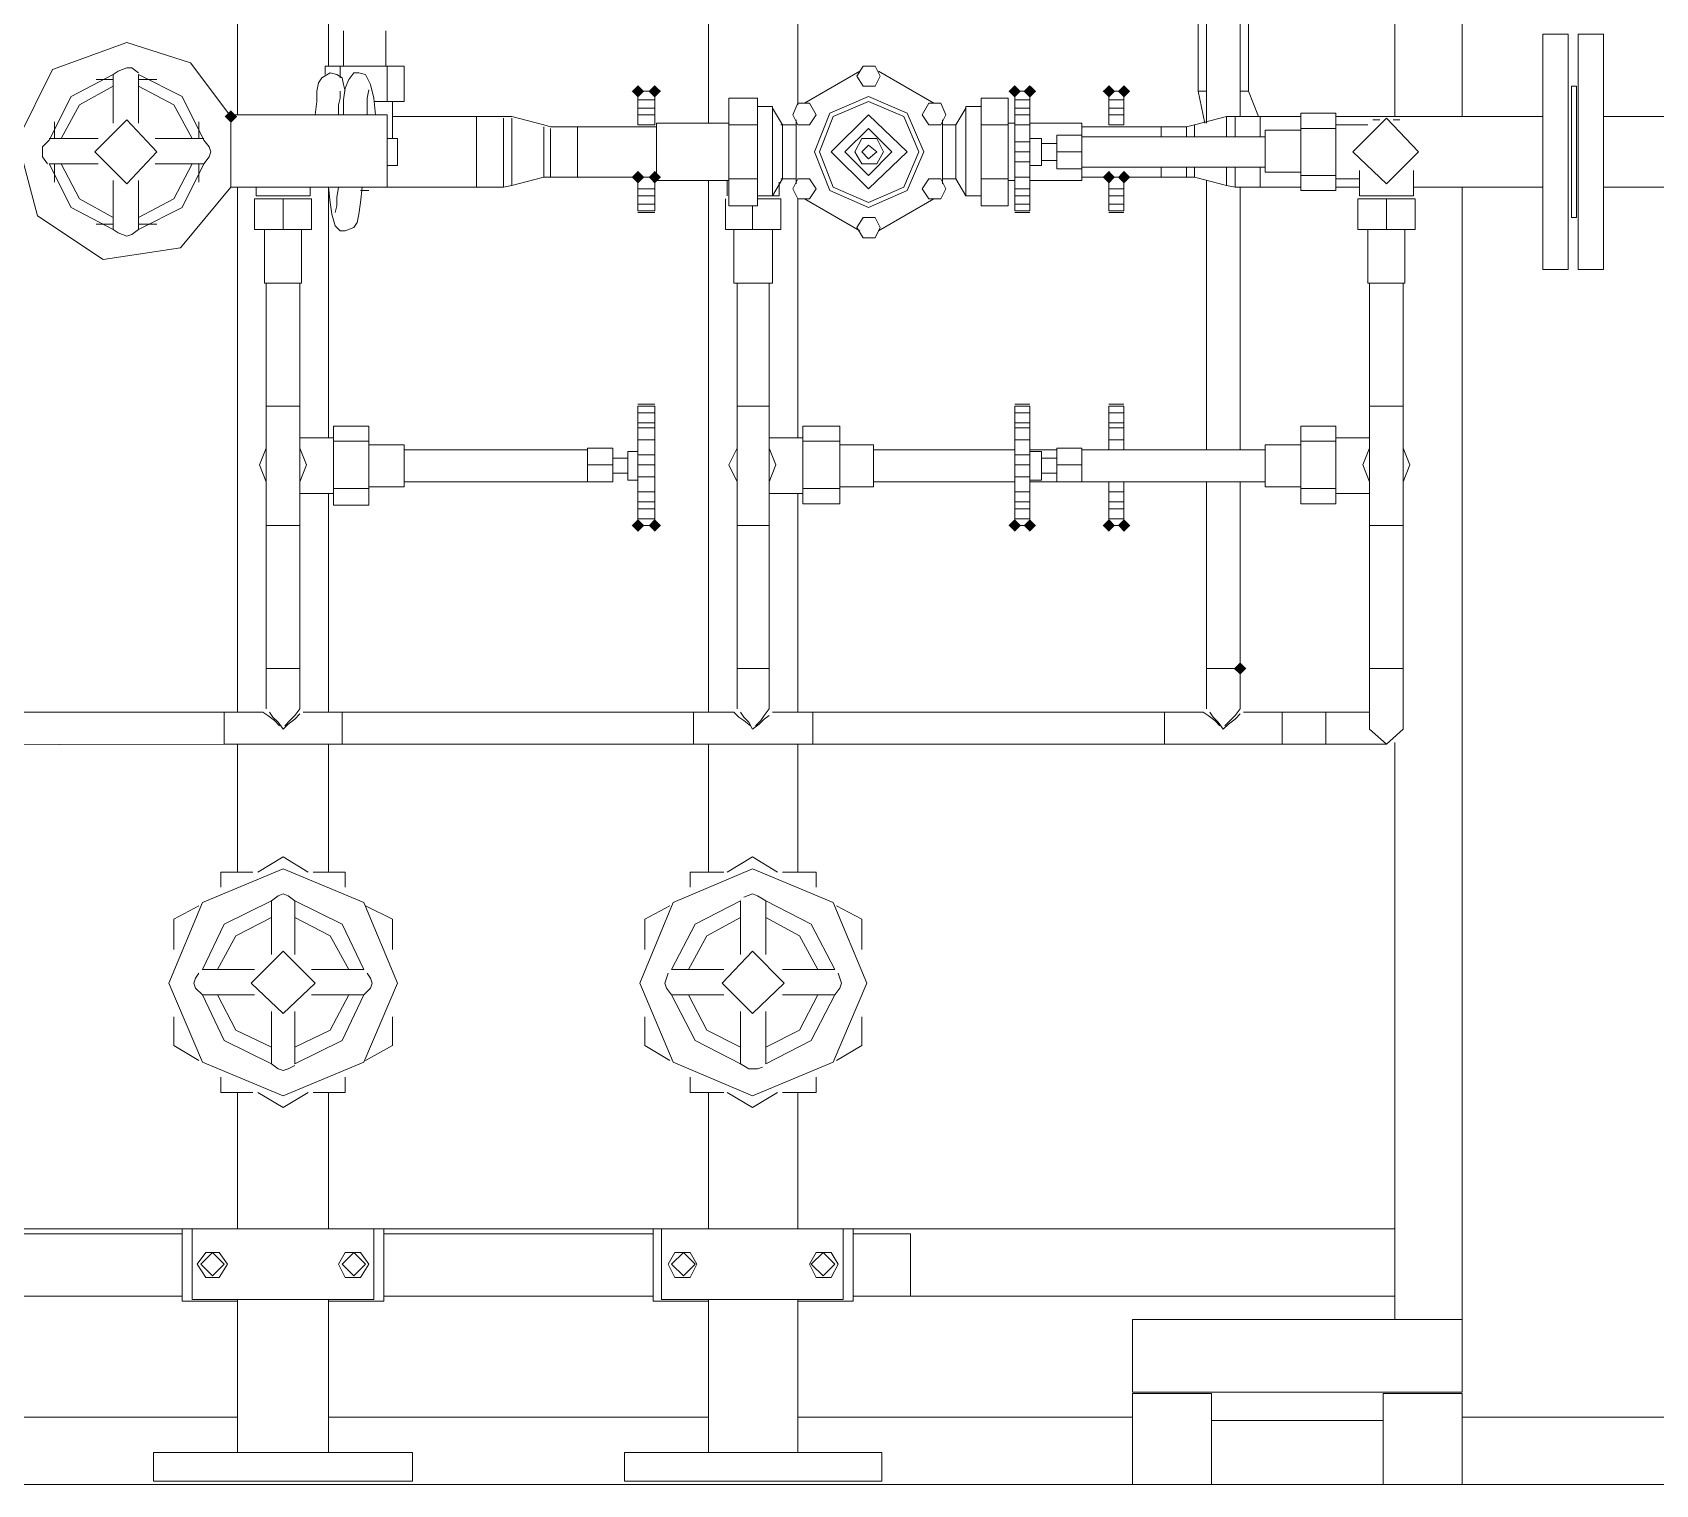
# Model space of a CAD drawing. Header units: millimetres. Extents: x -4415 to 173792, y -78716 to 47289.
# Drawn here: x 43593 to 44629, y 2313 to 3240 of the extents above; entities that cross this region are included whole.
import ezdxf

# ---------------------------------------------------------------- set-up
doc = ezdxf.new("R2010")
doc.units = ezdxf.units.MM

msp = doc.modelspace()

# ---------------------------------------------------------------- hatches: boundary and pattern name
h = msp.add_hatch(color=0)
h.dxf.hatch_style = 2
h.paths.add_polyline_path([(43979.1, 3198.2), (43975.1, 3202.2), (43979.1, 3206.1), (43983.1, 3202.2)])
h = msp.add_hatch(color=0)
h.dxf.hatch_style = 2
h.paths.add_polyline_path([(43989.8, 3198.2), (43985.9, 3202.2), (43989.8, 3206.1), (43993.8, 3202.2)])
h = msp.add_hatch(color=0)
h.dxf.hatch_style = 2
h.paths.add_polyline_path([(44219.6, 3198.2), (44215.6, 3202.2), (44219.6, 3206.1), (44223.5, 3202.2)])
h = msp.add_hatch(color=0)
h.dxf.hatch_style = 2
h.paths.add_polyline_path([(44229.2, 3198.2), (44225.2, 3202.2), (44229.2, 3206.1), (44233.2, 3202.2)])
h = msp.add_hatch(color=0)
h.dxf.hatch_style = 2
h.paths.add_polyline_path([(44279.7, 3198.2), (44275.7, 3202.2), (44279.7, 3206.1), (44283.6, 3202.2)])
h = msp.add_hatch(color=0)
h.dxf.hatch_style = 2
h.paths.add_polyline_path([(44289.3, 3198.2), (44285.4, 3202.2), (44289.3, 3206.1), (44293.3, 3202.2)])
h = msp.add_hatch(color=0)
h.dxf.hatch_style = 2
h.paths.add_polyline_path([(43719.3, 3182.1), (43715.3, 3186.1), (43719.3, 3190), (43723.3, 3186.1)])
h = msp.add_hatch(color=0)
h.dxf.hatch_style = 2
h.paths.add_polyline_path([(43979.1, 3143.4), (43975.1, 3147.4), (43979.1, 3151.4), (43983.1, 3147.4)])
h = msp.add_hatch(color=0)
h.dxf.hatch_style = 2
h.paths.add_polyline_path([(43989.8, 3143.4), (43985.9, 3147.4), (43989.8, 3151.4), (43993.8, 3147.4)])
h = msp.add_hatch(color=0)
h.dxf.hatch_style = 2
h.paths.add_polyline_path([(44279.7, 3143.4), (44275.7, 3147.4), (44279.7, 3151.4), (44283.6, 3147.4)])
h = msp.add_hatch(color=0)
h.dxf.hatch_style = 2
h.paths.add_polyline_path([(44289.3, 3143.4), (44285.4, 3147.4), (44289.3, 3151.4), (44293.3, 3147.4)])
h = msp.add_hatch(color=0)
h.dxf.hatch_style = 2
h.paths.add_polyline_path([(43979.1, 2921.2), (43975.1, 2925.2), (43979.1, 2929.2), (43983.1, 2925.2)])
h = msp.add_hatch(color=0)
h.dxf.hatch_style = 2
h.paths.add_polyline_path([(43989.8, 2921.2), (43985.9, 2925.2), (43989.8, 2929.2), (43993.8, 2925.2)])
h = msp.add_hatch(color=0)
h.dxf.hatch_style = 2
h.paths.add_polyline_path([(44219.6, 2921.2), (44215.6, 2925.2), (44219.6, 2929.2), (44223.5, 2925.2)])
h = msp.add_hatch(color=0)
h.dxf.hatch_style = 2
h.paths.add_polyline_path([(44229.2, 2921.2), (44225.2, 2925.2), (44229.2, 2929.2), (44233.2, 2925.2)])
h = msp.add_hatch(color=0)
h.dxf.hatch_style = 2
h.paths.add_polyline_path([(44279.7, 2921.2), (44275.7, 2925.2), (44279.7, 2929.2), (44283.6, 2925.2)])
h = msp.add_hatch(color=0)
h.dxf.hatch_style = 2
h.paths.add_polyline_path([(44289.3, 2921.2), (44285.4, 2925.2), (44289.3, 2929.2), (44293.3, 2925.2)])
h = msp.add_hatch(color=0)
h.dxf.hatch_style = 2
h.paths.add_polyline_path([(44363.4, 2830), (44359.4, 2833.9), (44363.4, 2837.9), (44367.4, 2833.9)])

# ---------------------------------------------------------------- linework, layer by layer
at = {"color": 0, "lineweight": 0}
for points in [[(43723.6, 3187.1), (43723.6, 3831.2)], [(44024.2, 3181.8), (44024.2, 3543.5)], [(44081.1, 3543.5), (44081.1, 3193.6)], [(44462.2, 3186.1), (44462.2, 3541.4)], [(44505.1, 3186.1), (44505.1, 3541.4)], [(44341.9, 3181.8), (44341.9, 3513.5)], [(44363.4, 3513.5), (44363.4, 3186.1)], [(43781.6, 3391.1), (43781.6, 3218.3)], [(44336.6, 3202.2), (44336.6, 3293.4)], [(44368.8, 3292.3), (44368.8, 3202.2)], [(43719.3, 3141), (43687.1, 3102.3), (43637.7, 3094.8), (43595.9, 3122.7), (43583, 3171), (43605.5, 3216.1), (43652.8, 3233.3)], [(43652.8, 3233.3), (43693.5, 3220.4), (43719.3, 3186.1)], [(43791.2, 3218.3), (43791.2, 3240.8)], [(43818.1, 3240.8), (43818.1, 3218.3)], [(44556.6, 3238.7), (44572.7, 3238.7)], [(44556.6, 3163.5), (44556.6, 3238.7)], [(44572.7, 3163.5), (44572.7, 3238.7)], [(44579.2, 3238.7), (44595.3, 3238.7)], [(44579.2, 3238.7), (44579.2, 3088.4)], [(44595.3, 3238.7), (44595.3, 3088.4)], [(43603.4, 3171), (43617.3, 3198.9), (43644.2, 3212.9)], [(43644.2, 3212.9), (43647.4, 3215), (43652.8, 3217.2), (43656, 3217.2), (43660.3, 3214)], [(43644.2, 3181.8), (43644.2, 3212.9)], [(43660.3, 3212.9), (43688.2, 3198.9), (43702.1, 3171)], [(43660.3, 3212.9), (43660.3, 3181.8)], [(43773, 3187.1), (43774.1, 3195.7), (43774.1, 3202.2), (43775.1, 3207.5), (43777.3, 3210.7), (43782.6, 3214), (43786.9, 3212.9), (43790.2, 3210.7), (43791.2, 3206.5), (43792.3, 3202.2)], [(43779.4, 3212.9), (43779.4, 3218.3)], [(43779.4, 3218.3), (43789.1, 3218.3)], [(43789.1, 3218.3), (43819.1, 3218.3)], [(43789.1, 3210.7), (43789.1, 3218.3)], [(43791.2, 3187.1), (43791.2, 3196.8), (43792.3, 3204.3), (43794.5, 3209.7), (43797.7, 3214), (43800.9, 3214), (43805.2, 3212.9), (43808.4, 3206.5), (43810.6, 3197.9), (43811.6, 3187.1)], [(43819.1, 3195.7), (43819.1, 3218.3)], [(43819.1, 3218.3), (43829.9, 3218.3)], [(43829.9, 3195.7), (43829.9, 3218.3)], [(44085.4, 3194.6), (44120.8, 3215)], [(44118.7, 3211.8), (44122.9, 3218.3)], [(44122.9, 3205.4), (44118.7, 3211.8)], [(44122.9, 3218.3), (44130.5, 3218.3)], [(44130.5, 3218.3), (44133.7, 3211.8)], [(44133.7, 3211.8), (44130.5, 3205.4)], [(44132.6, 3215), (44168, 3194.6)], [(44572.7, 3205.4), (44572.7, 3221.5)], [(43610.9, 3172.1), (43622.7, 3193.6), (43644.2, 3205.4)], [(43633.4, 3209.7), (43644.2, 3209.7)], [(43660.3, 3209.7), (43672.1, 3209.7)], [(43660.3, 3205.4), (43682.8, 3193.6), (43694.6, 3172.1)], [(43789.1, 3202.2), (43789.1, 3197.9), (43788, 3193.6), (43788, 3187.1)], [(43807.3, 3203.2), (43806.3, 3197.9), (43806.3, 3193.6), (43806.3, 3187.1)], [(43979.1, 3202.2), (43989.8, 3202.2)], [(43989.8, 3202.2), (43979.1, 3202.2)], [(43979.1, 3196.8), (43979.1, 3202.2)], [(43989.8, 3196.8), (43989.8, 3202.2)], [(44130.5, 3205.4), (44122.9, 3205.4)], [(44219.6, 3202.2), (44229.2, 3202.2)], [(44219.6, 3202.2), (44229.2, 3202.2)], [(44219.6, 3196.8), (44219.6, 3202.2)], [(44229.2, 3196.8), (44229.2, 3202.2)], [(44279.7, 3202.2), (44289.3, 3202.2)], [(44289.3, 3202.2), (44279.7, 3202.2)], [(44279.7, 3196.8), (44279.7, 3202.2)], [(44289.3, 3196.8), (44289.3, 3202.2)], [(44340.9, 3181.8), (44336.6, 3202.2)], [(44336.6, 3202.2), (44341.9, 3202.2)], [(44363.4, 3202.2), (44368.8, 3202.2)], [(44375.2, 3186.1), (44368.8, 3202.2)], [(44574.9, 3205.4), (44578.1, 3205.4)], [(44574.9, 3205.4), (44574.9, 3121.6)], [(44574.9, 3163.5), (44574.9, 3205.4)], [(44578.1, 3205.4), (44578.1, 3121.6)], [(43810.6, 3195.7), (43819.1, 3195.7)], [(43819.1, 3195.7), (43829.9, 3195.7)], [(43822.4, 3195.7), (43822.4, 3172.1)], [(43989.8, 3196.8), (43979.1, 3196.8)], [(43979.1, 3196.8), (43979.1, 3191.4)], [(43989.8, 3191.4), (43979.1, 3191.4)], [(43979.1, 3191.4), (43979.1, 3187.1)], [(43989.8, 3196.8), (43989.8, 3191.4)], [(43989.8, 3191.4), (43989.8, 3187.1)], [(44037.1, 3197.9), (44055.3, 3197.9)], [(44037.1, 3180.7), (44037.1, 3197.9)], [(44055.3, 3180.7), (44055.3, 3197.9)], [(44055.3, 3192.5), (44065, 3192.5)], [(44065, 3163.5), (44065, 3192.5)], [(44065, 3191.4), (44071.4, 3180.7)], [(44077.9, 3187.1), (44081.1, 3194.6)], [(44081.1, 3194.6), (44088.6, 3194.6)], [(44088.6, 3194.6), (44092.9, 3187.1)], [(44160.5, 3187.1), (44164.8, 3194.6)], [(44164.8, 3194.6), (44172.3, 3194.6)], [(44172.3, 3194.6), (44175.5, 3187.1)], [(44182, 3180.7), (44188.4, 3191.4)], [(44188.4, 3192.5), (44198.1, 3192.5)], [(44188.4, 3163.5), (44188.4, 3192.5)], [(44215.3, 3197.9), (44198.1, 3197.9)], [(44198.1, 3180.7), (44198.1, 3197.9)], [(44215.3, 3180.7), (44215.3, 3197.9)], [(44219.6, 3196.8), (44229.2, 3196.8)], [(44219.6, 3191.4), (44219.6, 3196.8)], [(44219.6, 3191.4), (44229.2, 3191.4)], [(44219.6, 3191.4), (44219.6, 3187.1)], [(44229.2, 3191.4), (44229.2, 3196.8)], [(44229.2, 3191.4), (44229.2, 3187.1)], [(44289.3, 3196.8), (44279.7, 3196.8)], [(44279.7, 3196.8), (44279.7, 3191.4)], [(44289.3, 3191.4), (44279.7, 3191.4)], [(44279.7, 3191.4), (44279.7, 3187.1)], [(44289.3, 3196.8), (44289.3, 3191.4)], [(44289.3, 3191.4), (44289.3, 3187.1)], [(43606.6, 3172.1), (43606.6, 3182.8)], [(43698.9, 3182.8), (43698.9, 3172.1)], [(43719.3, 3141), (43719.3, 3187.1)], [(43819.1, 3187.1), (43719.3, 3187.1)], [(43819.1, 3187.1), (43819.1, 3141)], [(43822.4, 3186.1), (43876, 3186.1)], [(43876, 3186.1), (43893.2, 3186.1)], [(43876, 3186.1), (43876, 3141)], [(43876, 3185), (43876, 3141)], [(43893.2, 3186.1), (43898.6, 3186.1)], [(43893.2, 3185), (43893.2, 3141)], [(43898.6, 3186.1), (43919, 3180.7)], [(43898.6, 3185), (43898.6, 3142)], [(43923.3, 3179.6), (43919, 3180.7)], [(43989.8, 3187.1), (43979.1, 3187.1)], [(43979.1, 3180.7), (43979.1, 3187.1)], [(43989.8, 3180.7), (43979.1, 3180.7)], [(43989.8, 3180.7), (43989.8, 3187.1)], [(43990.9, 3181.8), (44037.1, 3181.8)], [(43990.9, 3163.5), (43990.9, 3181.8)], [(44037.1, 3180.7), (44055.3, 3180.7)], [(44037.1, 3146.3), (44037.1, 3180.7)], [(44055.3, 3146.3), (44055.3, 3180.7)], [(44070.3, 3180.7), (44080, 3180.7)], [(44071.4, 3180.7), (44080, 3180.7)], [(44071.4, 3146.3), (44071.4, 3180.7)], [(44081.1, 3180.7), (44077.9, 3187.1)], [(44080, 3143.1), (44080, 3183.9)], [(44088.6, 3180.7), (44081.1, 3180.7)], [(44092.9, 3187.1), (44088.6, 3180.7)], [(44164.8, 3180.7), (44160.5, 3187.1)], [(44172.3, 3180.7), (44164.8, 3180.7)], [(44175.5, 3187.1), (44172.3, 3180.7)], [(44173.4, 3183.9), (44173.4, 3143.1)], [(44173.4, 3180.7), (44182, 3180.7)], [(44182, 3180.7), (44182, 3163.5)], [(44215.3, 3180.7), (44198.1, 3180.7)], [(44198.1, 3146.3), (44198.1, 3180.7)], [(44215.3, 3181.8), (44219.6, 3181.8)], [(44215.3, 3146.3), (44215.3, 3180.7)], [(44219.6, 3187.1), (44229.2, 3187.1)], [(44219.6, 3180.7), (44219.6, 3187.1)], [(44219.6, 3180.7), (44229.2, 3180.7)], [(44219.6, 3170), (44219.6, 3180.7)], [(44229.2, 3180.7), (44229.2, 3187.1)], [(44229.2, 3181.8), (44262.5, 3181.8)], [(44229.2, 3170), (44229.2, 3180.7)], [(44262.5, 3174.2), (44262.5, 3181.8)], [(44289.3, 3187.1), (44279.7, 3187.1)], [(44279.7, 3180.7), (44279.7, 3187.1)], [(44289.3, 3180.7), (44279.7, 3180.7)], [(44289.3, 3180.7), (44289.3, 3187.1)], [(44334.4, 3180.7), (44329.1, 3179.6)], [(44334.4, 3180.7), (44354.8, 3186.1)], [(44334.4, 3173.2), (44334.4, 3180.7)], [(44354.8, 3186.1), (44360.2, 3186.1)], [(44354.8, 3173.2), (44354.8, 3186.1)], [(44360.2, 3186.1), (44376.3, 3186.1)], [(44360.2, 3173.2), (44360.2, 3186.1)], [(44376.3, 3186.1), (44402.1, 3186.1)], [(44376.3, 3173.2), (44376.3, 3186.1)], [(44424.6, 3188.2), (44402.1, 3188.2)], [(44402.1, 3178.5), (44402.1, 3188.2)], [(44424.6, 3178.5), (44424.6, 3188.2)], [(44424.6, 3186.1), (44556.6, 3186.1)], [(44424.6, 3180.7), (44445, 3180.7)], [(44452.5, 3183.9), (44448.2, 3183.9)], [(44465.4, 3183.9), (44461.1, 3183.9)], [(44595.3, 3186.1), (44670.4, 3186.1)], [(43603.4, 3171), (43599.1, 3166.7), (43599.1, 3163.5), (43599.1, 3160.3), (43602.3, 3156)], [(43603.4, 3172.1), (43634.5, 3172.1)], [(43671, 3172.1), (43702.1, 3172.1)], [(43702.1, 3156), (43705.4, 3160.3), (43706.4, 3163.5), (43705.4, 3166.7), (43702.1, 3171)], [(43825.6, 3172.1), (43819.1, 3172.1)], [(43825.6, 3172.1), (43825.6, 3154.9)], [(43919, 3179.6), (43919, 3147.4)], [(43923.3, 3179.6), (43940.5, 3179.6)], [(43923.3, 3178.5), (43923.3, 3147.4)], [(43940.5, 3179.6), (43990.9, 3179.6)], [(43940.5, 3179.6), (43940.5, 3147.4)], [(43940.5, 3178.5), (43940.5, 3147.4)], [(44117.6, 3163.5), (44121.9, 3172.1)], [(44121.9, 3172.1), (44131.5, 3172.1)], [(44131.5, 3172.1), (44135.8, 3163.5)], [(44219.6, 3170), (44229.2, 3170)], [(44219.6, 3170), (44219.6, 3163.5)], [(44229.2, 3172.1), (44236.7, 3172.1)], [(44229.2, 3170), (44229.2, 3163.5)], [(44236.7, 3172.1), (44236.7, 3154.9)], [(44262.5, 3174.2), (44246.4, 3174.2)], [(44246.4, 3174.2), (44246.4, 3163.5)], [(44262.5, 3179.6), (44313, 3179.6)], [(44262.5, 3174.2), (44262.5, 3163.5)], [(44262.5, 3173.2), (44379.5, 3173.2)], [(44313, 3179.6), (44329.1, 3179.6)], [(44313, 3179.6), (44313, 3173.2)], [(44329.1, 3173.2), (44329.1, 3179.6)], [(44379.5, 3177.5), (44402.1, 3177.5)], [(44379.5, 3163.5), (44379.5, 3177.5)], [(44424.6, 3178.5), (44402.1, 3178.5)], [(44402.1, 3148.5), (44402.1, 3178.5)], [(44424.6, 3148.5), (44424.6, 3178.5)], [(43819.1, 3167.8), (43819.1, 3159.2)], [(43990.9, 3145.3), (43990.9, 3163.5)], [(44065, 3135.6), (44065, 3163.5)], [(44121.9, 3156), (44117.6, 3163.5)], [(44135.8, 3163.5), (44131.5, 3156)], [(44182, 3163.5), (44182, 3146.3)], [(44188.4, 3135.6), (44188.4, 3163.5)], [(44219.6, 3157.1), (44219.6, 3163.5)], [(44219.6, 3163.5), (44229.2, 3163.5)], [(44229.2, 3157.1), (44229.2, 3163.5)], [(44236.7, 3168.9), (44246.4, 3168.9)], [(44262.5, 3163.5), (44246.4, 3163.5)], [(44246.4, 3163.5), (44246.4, 3152.8)], [(44262.5, 3163.5), (44262.5, 3152.8)], [(44379.5, 3150.6), (44379.5, 3163.5)], [(44556.6, 3088.4), (44556.6, 3163.5)], [(44572.7, 3088.4), (44572.7, 3163.5)], [(44574.9, 3121.6), (44574.9, 3163.5)], [(43644.2, 3114.1), (43617.3, 3128.1), (43603.4, 3156)], [(43634.5, 3156), (43603.4, 3156)], [(43606.6, 3144.2), (43606.6, 3156)], [(43644.2, 3121.6), (43622.7, 3133.5), (43610.9, 3156)], [(43702.1, 3156), (43688.2, 3128.1), (43660.3, 3114.1)], [(43694.6, 3156), (43682.8, 3133.5), (43660.3, 3121.6)], [(43702.1, 3156), (43671, 3156)], [(43698.9, 3156), (43698.9, 3144.2)], [(43825.6, 3154.9), (43819.1, 3154.9)], [(44131.5, 3156), (44121.9, 3156)], [(44219.6, 3157.1), (44229.2, 3157.1)], [(44219.6, 3147.4), (44219.6, 3157.1)], [(44229.2, 3147.4), (44229.2, 3157.1)], [(44236.7, 3154.9), (44229.2, 3154.9)], [(44246.4, 3158.1), (44236.7, 3158.1)], [(44262.5, 3152.8), (44246.4, 3152.8)], [(44379.5, 3153.8), (44262.5, 3153.8)], [(44262.5, 3145.3), (44262.5, 3152.8)], [(44313, 3153.8), (44313, 3147.4)], [(44329.1, 3147.4), (44329.1, 3153.8)], [(44334.4, 3147.4), (44334.4, 3153.8)], [(44354.8, 3142), (44354.8, 3153.8)], [(44360.2, 3141), (44360.2, 3153.8)], [(44376.3, 3141), (44376.3, 3153.8)], [(44402.1, 3150.6), (44379.5, 3150.6)], [(44439.6, 3135.6), (44439.6, 3151.7)], [(44474, 3151.7), (44474, 3135.6)], [(43644.2, 3114.1), (43644.2, 3145.3)], [(43660.3, 3145.3), (43660.3, 3114.1)], [(43781.6, 3141), (43719.3, 3141)], [(43819.1, 3141), (43719.3, 3141)], [(43723.6, 2806), (43723.6, 3141)], [(43735.4, 3135.6), (43735.4, 3141)], [(43769.8, 3141), (43769.8, 3135.6)], [(43803, 3141), (43802, 3131.3), (43800.9, 3123.8), (43799.8, 3118.4), (43797.7, 3115.2), (43792.3, 3113.1), (43789.1, 3113.1), (43785.9, 3116.3), (43783.7, 3123.8), (43782.6, 3131.3), (43781.6, 3141)], [(43781.6, 3141), (43781.6, 2981)], [(43785.9, 3124.9), (43786.9, 3129.2), (43786.9, 3134.5), (43788, 3141)], [(43876, 3141), (43803, 3141)], [(43893.2, 3141), (43876, 3141)], [(43898.6, 3142), (43893.2, 3141)], [(43919, 3147.4), (43898.6, 3142)], [(43919, 3147.4), (43923.3, 3147.4)], [(43940.5, 3147.4), (43923.3, 3147.4)], [(43990.9, 3147.4), (43940.5, 3147.4)], [(43989.8, 3147.4), (43979.1, 3147.4)], [(43979.1, 3147.4), (43979.1, 3139.9)], [(43989.8, 3139.9), (43979.1, 3139.9)], [(43979.1, 3135.6), (43979.1, 3139.9)], [(43989.8, 3147.4), (43989.8, 3139.9)], [(43989.8, 3135.6), (43989.8, 3139.9)], [(44037.1, 3145.3), (43990.9, 3145.3)], [(44024.2, 2806), (44024.2, 3145.3)], [(44036, 3135.6), (44036, 3145.3)], [(44037.1, 3146.3), (44055.3, 3146.3)], [(44037.1, 3129.2), (44037.1, 3146.3)], [(44055.3, 3129.2), (44055.3, 3146.3)], [(44071.4, 3146.3), (44065, 3135.6)], [(44069.3, 3144.2), (44069.3, 3135.6)], [(44080, 3146.3), (44070.3, 3146.3)], [(44080, 3146.3), (44071.4, 3146.3)], [(44077.9, 3139.9), (44081.1, 3146.3)], [(44081.1, 3133.5), (44077.9, 3139.9)], [(44081.1, 3146.3), (44088.6, 3146.3)], [(44088.6, 3146.3), (44092.9, 3139.9)], [(44092.9, 3139.9), (44088.6, 3133.5)], [(44160.5, 3139.9), (44164.8, 3146.3)], [(44164.8, 3133.5), (44160.5, 3139.9)], [(44164.8, 3146.3), (44172.3, 3146.3)], [(44172.3, 3146.3), (44175.5, 3139.9)], [(44175.5, 3139.9), (44172.3, 3133.5)], [(44182, 3146.3), (44173.4, 3146.3)], [(44188.4, 3135.6), (44182, 3146.3)], [(44215.3, 3146.3), (44198.1, 3146.3)], [(44198.1, 3129.2), (44198.1, 3146.3)], [(44215.3, 3129.2), (44215.3, 3146.3)], [(44219.6, 3145.3), (44215.3, 3145.3)], [(44219.6, 3147.4), (44229.2, 3147.4)], [(44219.6, 3147.4), (44219.6, 3139.9)], [(44219.6, 3139.9), (44229.2, 3139.9)], [(44219.6, 3135.6), (44219.6, 3139.9)], [(44229.2, 3147.4), (44229.2, 3139.9)], [(44262.5, 3145.3), (44229.2, 3145.3)], [(44229.2, 3135.6), (44229.2, 3139.9)], [(44313, 3147.4), (44262.5, 3147.4)], [(44289.3, 3147.4), (44279.7, 3147.4)], [(44279.7, 3147.4), (44279.7, 3139.9)], [(44289.3, 3139.9), (44279.7, 3139.9)], [(44279.7, 3135.6), (44279.7, 3139.9)], [(44289.3, 3147.4), (44289.3, 3139.9)], [(44289.3, 3135.6), (44289.3, 3139.9)], [(44329.1, 3147.4), (44313, 3147.4)], [(44329.1, 3147.4), (44334.4, 3147.4)], [(44354.8, 3142), (44334.4, 3147.4)], [(44341.9, 2973.5), (44341.9, 3145.3)], [(44360.2, 3141), (44354.8, 3142)], [(44376.3, 3141), (44360.2, 3141)], [(44363.4, 3141), (44363.4, 2973.5)], [(44402.1, 3141), (44376.3, 3141)], [(44424.6, 3148.5), (44402.1, 3148.5)], [(44402.1, 3138.8), (44402.1, 3148.5)], [(44424.6, 3138.8), (44424.6, 3148.5)], [(44439.6, 3146.3), (44424.6, 3146.3)], [(44439.6, 3141), (44424.6, 3141)], [(44556.6, 3141), (44474, 3141)], [(44505.1, 2418.5), (44505.1, 3141)], [(44670.4, 3141), (44595.3, 3141)], [(43734.3, 3133.5), (43752.6, 3133.5)], [(43734.3, 3133.5), (43734.3, 3114.1)], [(43735.4, 3135.6), (43769.8, 3135.6)], [(43752.6, 3133.5), (43770.8, 3133.5)], [(43752.6, 3133.5), (43752.6, 3114.1)], [(43770.8, 3133.5), (43770.8, 3114.1)], [(43802, 3138.8), (43807.3, 3138.8)], [(43989.8, 3135.6), (43979.1, 3135.6)], [(43979.1, 3135.6), (43979.1, 3130.2)], [(43989.8, 3130.2), (43979.1, 3130.2)], [(43979.1, 3130.2), (43979.1, 3125.9)], [(43989.8, 3135.6), (43989.8, 3130.2)], [(43989.8, 3130.2), (43989.8, 3125.9)], [(44034.9, 3133.5), (44034.9, 3114.1)], [(44037.1, 3129.2), (44055.3, 3129.2)], [(44052.1, 3129.2), (44052.1, 3114.1)], [(44065, 3135.6), (44055.3, 3135.6)], [(44055.3, 3133.5), (44070.3, 3133.5)], [(44065, 3135.6), (44069.3, 3135.6)], [(44070.3, 3133.5), (44070.3, 3114.1)], [(44081.1, 3133.5), (44081.1, 2981)], [(44088.6, 3133.5), (44081.1, 3133.5)], [(44120.8, 3113.1), (44085.4, 3133.5)], [(44168, 3133.5), (44132.6, 3113.1)], [(44172.3, 3133.5), (44164.8, 3133.5)], [(44198.1, 3135.6), (44188.4, 3135.6)], [(44215.3, 3129.2), (44198.1, 3129.2)], [(44219.6, 3135.6), (44229.2, 3135.6)], [(44219.6, 3130.2), (44219.6, 3135.6)], [(44219.6, 3130.2), (44229.2, 3130.2)], [(44219.6, 3130.2), (44219.6, 3125.9)], [(44229.2, 3130.2), (44229.2, 3135.6)], [(44229.2, 3130.2), (44229.2, 3125.9)], [(44289.3, 3135.6), (44279.7, 3135.6)], [(44279.7, 3135.6), (44279.7, 3130.2)], [(44289.3, 3130.2), (44279.7, 3130.2)], [(44279.7, 3130.2), (44279.7, 3125.9)], [(44289.3, 3135.6), (44289.3, 3130.2)], [(44289.3, 3130.2), (44289.3, 3125.9)], [(44424.6, 3138.8), (44402.1, 3138.8)], [(44438.6, 3133.5), (44438.6, 3114.1)], [(44438.6, 3133.5), (44456.8, 3133.5)], [(44439.6, 3135.6), (44474, 3135.6)], [(44456.8, 3133.5), (44456.8, 3114.1)], [(44456.8, 3133.5), (44475.1, 3133.5)], [(44475.1, 3133.5), (44475.1, 3114.1)], [(43989.8, 3125.9), (43979.1, 3125.9)], [(43989.8, 3124.9), (43979.1, 3124.9)], [(44118.7, 3115.2), (44122.9, 3121.6)], [(44122.9, 3121.6), (44130.5, 3121.6)], [(44130.5, 3121.6), (44133.7, 3115.2)], [(44219.6, 3125.9), (44229.2, 3125.9)], [(44229.2, 3124.9), (44219.6, 3124.9)], [(44289.3, 3125.9), (44279.7, 3125.9)], [(44289.3, 3124.9), (44279.7, 3124.9)], [(44578.1, 3121.6), (44574.9, 3121.6)], [(43644.2, 3117.4), (43633.4, 3117.4)], [(43644.2, 3114.1), (43647.4, 3112), (43652.8, 3109.8), (43656, 3110.9), (43660.3, 3114.1)], [(43672.1, 3117.4), (43660.3, 3117.4)], [(43734.3, 3114.1), (43752.6, 3114.1)], [(43740.8, 3079.8), (43740.8, 3114.1)], [(43752.6, 3114.1), (43770.8, 3114.1)], [(43764.4, 3114.1), (43764.4, 3079.8)], [(44034.9, 3114.1), (44052.1, 3114.1)], [(44040.3, 3079.8), (44040.3, 3114.1)], [(44052.1, 3114.1), (44070.3, 3114.1)], [(44065, 3114.1), (44065, 3079.8)], [(44122.9, 3108.8), (44118.7, 3115.2)], [(44130.5, 3108.8), (44122.9, 3108.8)], [(44133.7, 3115.2), (44130.5, 3108.8)], [(44438.6, 3114.1), (44456.8, 3114.1)], [(44445, 3079.8), (44445, 3114.1)], [(44456.8, 3114.1), (44475.1, 3114.1)], [(44468.6, 3114.1), (44468.6, 3079.8)], [(44572.7, 3088.4), (44556.6, 3088.4)], [(44595.3, 3088.4), (44579.2, 3088.4)], [(43740.8, 3079.8), (43764.4, 3079.8)], [(43741.9, 3001.4), (43741.9, 3079.8)], [(43763.3, 3079.8), (43763.3, 3001.4)], [(44040.3, 3079.8), (44065, 3079.8)], [(44042.4, 3001.4), (44042.4, 3079.8)], [(44062.8, 3079.8), (44062.8, 3001.4)], [(44445, 3079.8), (44468.6, 3079.8)], [(44446.1, 3001.4), (44446.1, 3079.8)], [(44467.5, 3079.8), (44467.5, 3001.4)], [(43741.9, 2963.8), (43741.9, 3001.4)], [(43741.9, 3001.4), (43763.3, 3001.4)], [(43763.3, 3001.4), (43763.3, 2963.8)], [(43979.1, 3002.5), (43989.8, 3002.5)], [(43989.8, 3001.4), (43979.1, 3001.4)], [(43979.1, 2997.1), (43979.1, 3001.4)], [(43989.8, 2997.1), (43979.1, 2997.1)], [(43979.1, 2997.1), (43979.1, 2990.7)], [(43989.8, 2997.1), (43989.8, 3001.4)], [(43989.8, 2997.1), (43989.8, 2990.7)], [(44042.4, 2963.8), (44042.4, 3001.4)], [(44042.4, 3001.4), (44062.8, 3001.4)], [(44062.8, 3001.4), (44062.8, 2963.8)], [(44219.6, 3002.5), (44229.2, 3002.5)], [(44219.6, 3001.4), (44229.2, 3001.4)], [(44219.6, 2997.1), (44219.6, 3001.4)], [(44219.6, 2997.1), (44229.2, 2997.1)], [(44219.6, 2990.7), (44219.6, 2997.1)], [(44229.2, 2997.1), (44229.2, 3001.4)], [(44229.2, 2990.7), (44229.2, 2997.1)], [(44279.7, 3002.5), (44289.3, 3002.5)], [(44289.3, 3001.4), (44279.7, 3001.4)], [(44279.7, 2997.1), (44279.7, 3001.4)], [(44289.3, 2997.1), (44279.7, 2997.1)], [(44279.7, 2997.1), (44279.7, 2990.7)], [(44289.3, 2997.1), (44289.3, 3001.4)], [(44289.3, 2997.1), (44289.3, 2990.7)], [(44446.1, 2963.8), (44446.1, 3001.4)], [(44446.1, 3001.4), (44467.5, 3001.4)], [(44467.5, 3001.4), (44467.5, 2963.8)], [(43784.8, 2988.5), (43807.3, 2988.5)], [(43784.8, 2988.5), (43784.8, 2978.9)], [(43807.3, 2988.5), (43807.3, 2978.9)], [(43989.8, 2990.7), (43979.1, 2990.7)], [(43979.1, 2990.7), (43979.1, 2987.5)], [(43989.8, 2987.5), (43979.1, 2987.5)], [(43979.1, 2979.9), (43979.1, 2987.5)], [(43989.8, 2990.7), (43989.8, 2987.5)], [(43989.8, 2979.9), (43989.8, 2987.5)], [(44084.3, 2988.5), (44107.9, 2988.5)], [(44084.3, 2988.5), (44084.3, 2978.9)], [(44107.9, 2988.5), (44107.9, 2978.9)], [(44219.6, 2990.7), (44229.2, 2990.7)], [(44219.6, 2990.7), (44219.6, 2987.5)], [(44219.6, 2987.5), (44229.2, 2987.5)], [(44219.6, 2979.9), (44219.6, 2987.5)], [(44229.2, 2990.7), (44229.2, 2987.5)], [(44229.2, 2979.9), (44229.2, 2987.5)], [(44289.3, 2990.7), (44279.7, 2990.7)], [(44279.7, 2990.7), (44279.7, 2987.5)], [(44289.3, 2987.5), (44279.7, 2987.5)], [(44279.7, 2979.9), (44279.7, 2987.5)], [(44289.3, 2990.7), (44289.3, 2987.5)], [(44289.3, 2979.9), (44289.3, 2987.5)], [(44424.6, 2988.5), (44402.1, 2988.5)], [(44402.1, 2978.9), (44402.1, 2988.5)], [(44424.6, 2978.9), (44424.6, 2988.5)], [(43741.9, 2953.1), (43737.6, 2963.8), (43741.9, 2974.6)], [(43763.3, 2981), (43784.8, 2981)], [(43763.3, 2974.6), (43767.6, 2963.8), (43763.3, 2953.1)], [(43784.8, 2978.9), (43807.3, 2978.9)], [(43784.8, 2978.9), (43784.8, 2948.8)], [(43807.3, 2978.9), (43807.3, 2948.8)], [(43807.3, 2976.7), (43829.9, 2976.7)], [(43829.9, 2976.7), (43829.9, 2963.8)], [(43829.9, 2973.5), (43946.9, 2973.5)], [(43946.9, 2974.6), (43963, 2974.6)], [(43946.9, 2963.8), (43946.9, 2974.6)], [(43963, 2963.8), (43963, 2974.6)], [(43989.8, 2979.9), (43979.1, 2979.9)], [(43979.1, 2979.9), (43979.1, 2970.3)], [(43989.8, 2979.9), (43989.8, 2970.3)], [(44042.4, 2953.1), (44037.1, 2963.8), (44042.4, 2974.6)], [(44062.8, 2981), (44084.3, 2981)], [(44062.8, 2974.6), (44067.1, 2963.8), (44062.8, 2953.1)], [(44084.3, 2978.9), (44107.9, 2978.9)], [(44084.3, 2978.9), (44084.3, 2948.8)], [(44107.9, 2978.9), (44107.9, 2948.8)], [(44107.9, 2976.7), (44129.4, 2976.7)], [(44129.4, 2976.7), (44129.4, 2963.8)], [(44129.4, 2973.5), (44219.6, 2973.5)], [(44219.6, 2979.9), (44229.2, 2979.9)], [(44219.6, 2970.3), (44219.6, 2979.9)], [(44229.2, 2970.3), (44229.2, 2979.9)], [(44229.2, 2973.5), (44246.4, 2973.5)], [(44262.5, 2974.6), (44246.4, 2974.6)], [(44246.4, 2974.6), (44246.4, 2963.8)], [(44262.5, 2974.6), (44262.5, 2963.8)], [(44262.5, 2973.5), (44379.5, 2973.5)], [(44289.3, 2979.9), (44279.7, 2979.9)], [(44279.7, 2979.9), (44279.7, 2973.5)], [(44289.3, 2979.9), (44289.3, 2973.5)], [(44379.5, 2976.7), (44402.1, 2976.7)], [(44379.5, 2963.8), (44379.5, 2976.7)], [(44424.6, 2978.9), (44402.1, 2978.9)], [(44402.1, 2948.8), (44402.1, 2978.9)], [(44424.6, 2981), (44446.1, 2981)], [(44424.6, 2948.8), (44424.6, 2978.9)], [(44446.1, 2953.1), (44441.8, 2963.8), (44446.1, 2974.6)], [(44467.5, 2974.6), (44471.8, 2963.8), (44467.5, 2953.1)], [(43741.9, 2925.2), (43741.9, 2963.8)], [(43763.3, 2963.8), (43763.3, 2925.2)], [(43829.9, 2963.8), (43829.9, 2949.9)], [(43946.9, 2963.8), (43963, 2963.8)], [(43946.9, 2953.1), (43946.9, 2963.8)], [(43963, 2968.1), (43972.7, 2968.1)], [(43963, 2953.1), (43963, 2963.8)], [(43972.7, 2972.4), (43979.1, 2972.4)], [(43972.7, 2954.2), (43972.7, 2972.4)], [(43989.8, 2970.3), (43979.1, 2970.3)], [(43979.1, 2970.3), (43979.1, 2963.8)], [(43989.8, 2963.8), (43979.1, 2963.8)], [(43979.1, 2956.3), (43979.1, 2963.8)], [(43989.8, 2970.3), (43989.8, 2963.8)], [(43989.8, 2956.3), (43989.8, 2963.8)], [(44042.4, 2925.2), (44042.4, 2963.8)], [(44062.8, 2963.8), (44062.8, 2925.2)], [(44129.4, 2963.8), (44129.4, 2949.9)], [(44219.6, 2970.3), (44219.6, 2963.8)], [(44219.6, 2970.3), (44229.2, 2970.3)], [(44219.6, 2956.3), (44219.6, 2963.8)], [(44219.6, 2963.8), (44229.2, 2963.8)], [(44229.2, 2972.4), (44236.7, 2972.4)], [(44229.2, 2970.3), (44229.2, 2963.8)], [(44229.2, 2956.3), (44229.2, 2963.8)], [(44236.7, 2972.4), (44236.7, 2954.2)], [(44236.7, 2968.1), (44246.4, 2968.1)], [(44262.5, 2963.8), (44246.4, 2963.8)], [(44246.4, 2963.8), (44246.4, 2953.1)], [(44262.5, 2963.8), (44262.5, 2953.1)], [(44379.5, 2949.9), (44379.5, 2963.8)], [(44446.1, 2925.2), (44446.1, 2963.8)], [(44467.5, 2963.8), (44467.5, 2925.2)], [(43946.9, 2953.1), (43829.9, 2953.1)], [(43946.9, 2953.1), (43963, 2953.1)], [(43972.7, 2958.5), (43963, 2958.5)], [(43979.1, 2954.2), (43972.7, 2954.2)], [(43989.8, 2956.3), (43979.1, 2956.3)], [(43979.1, 2956.3), (43979.1, 2946.7)], [(43989.8, 2956.3), (43989.8, 2946.7)], [(44219.6, 2953.1), (44129.4, 2953.1)], [(44219.6, 2956.3), (44229.2, 2956.3)], [(44219.6, 2946.7), (44219.6, 2956.3)], [(44229.2, 2946.7), (44229.2, 2956.3)], [(44236.7, 2954.2), (44229.2, 2954.2)], [(44246.4, 2953.1), (44229.2, 2953.1)], [(44246.4, 2958.5), (44236.7, 2958.5)], [(44262.5, 2953.1), (44246.4, 2953.1)], [(44379.5, 2953.1), (44262.5, 2953.1)], [(44279.7, 2953.1), (44279.7, 2946.7)], [(44289.3, 2953.1), (44289.3, 2946.7)], [(44341.9, 2833.9), (44341.9, 2953.1)], [(44363.4, 2953.1), (44363.4, 2833.9)], [(43784.8, 2945.6), (43763.3, 2945.6)], [(43781.6, 2945.6), (43781.6, 2806)], [(43784.8, 2948.8), (43807.3, 2948.8)], [(43784.8, 2948.8), (43784.8, 2938.1)], [(43829.9, 2949.9), (43807.3, 2949.9)], [(43807.3, 2948.8), (43807.3, 2938.1)], [(43989.8, 2946.7), (43979.1, 2946.7)], [(43979.1, 2946.7), (43979.1, 2940.2)], [(43989.8, 2946.7), (43989.8, 2940.2)], [(44084.3, 2945.6), (44062.8, 2945.6)], [(44081.1, 2945.6), (44081.1, 2806)], [(44084.3, 2948.8), (44107.9, 2948.8)], [(44084.3, 2948.8), (44084.3, 2939.1)], [(44129.4, 2949.9), (44107.9, 2949.9)], [(44107.9, 2948.8), (44107.9, 2939.1)], [(44219.6, 2946.7), (44229.2, 2946.7)], [(44219.6, 2946.7), (44219.6, 2940.2)], [(44229.2, 2946.7), (44229.2, 2940.2)], [(44289.3, 2946.7), (44279.7, 2946.7)], [(44279.7, 2946.7), (44279.7, 2940.2)], [(44289.3, 2946.7), (44289.3, 2940.2)], [(44402.1, 2949.9), (44379.5, 2949.9)], [(44424.6, 2948.8), (44402.1, 2948.8)], [(44402.1, 2939.1), (44402.1, 2948.8)], [(44424.6, 2939.1), (44424.6, 2948.8)], [(44446.1, 2945.6), (44424.6, 2945.6)], [(43784.8, 2938.1), (43807.3, 2938.1)], [(43989.8, 2940.2), (43979.1, 2940.2)], [(43979.1, 2935.9), (43979.1, 2940.2)], [(43989.8, 2935.9), (43979.1, 2935.9)], [(43979.1, 2935.9), (43979.1, 2929.5)], [(43989.8, 2935.9), (43989.8, 2940.2)], [(43989.8, 2935.9), (43989.8, 2929.5)], [(44084.3, 2939.1), (44107.9, 2939.1)], [(44219.6, 2940.2), (44229.2, 2940.2)], [(44219.6, 2935.9), (44219.6, 2940.2)], [(44219.6, 2935.9), (44229.2, 2935.9)], [(44219.6, 2929.5), (44219.6, 2935.9)], [(44229.2, 2935.9), (44229.2, 2940.2)], [(44229.2, 2929.5), (44229.2, 2935.9)], [(44289.3, 2940.2), (44279.7, 2940.2)], [(44279.7, 2935.9), (44279.7, 2940.2)], [(44289.3, 2935.9), (44279.7, 2935.9)], [(44279.7, 2935.9), (44279.7, 2929.5)], [(44289.3, 2935.9), (44289.3, 2940.2)], [(44289.3, 2935.9), (44289.3, 2929.5)], [(44424.6, 2939.1), (44402.1, 2939.1)], [(43741.9, 2833.9), (43741.9, 2925.2)], [(43748.3, 2925.2), (43741.9, 2925.2)], [(43741.9, 2925.2), (43763.3, 2925.2)], [(43763.3, 2925.2), (43748.3, 2925.2)], [(43763.3, 2925.2), (43763.3, 2833.9)], [(43989.8, 2929.5), (43979.1, 2929.5)], [(43979.1, 2929.5), (43979.1, 2925.2)], [(43989.8, 2925.2), (43979.1, 2925.2)], [(43989.8, 2925.2), (43979.1, 2925.2)], [(43989.8, 2929.5), (43989.8, 2925.2)], [(44042.4, 2833.9), (44042.4, 2925.2)], [(44048.9, 2925.2), (44042.4, 2925.2)], [(44042.4, 2925.2), (44062.8, 2925.2)], [(44062.8, 2925.2), (44048.9, 2925.2)], [(44062.8, 2925.2), (44062.8, 2833.9)], [(44219.6, 2929.5), (44229.2, 2929.5)], [(44219.6, 2929.5), (44219.6, 2925.2)], [(44229.2, 2925.2), (44219.6, 2925.2)], [(44219.6, 2925.2), (44229.2, 2925.2)], [(44229.2, 2929.5), (44229.2, 2925.2)], [(44289.3, 2929.5), (44279.7, 2929.5)], [(44279.7, 2929.5), (44279.7, 2925.2)], [(44289.3, 2925.2), (44279.7, 2925.2)], [(44289.3, 2925.2), (44279.7, 2925.2)], [(44289.3, 2929.5), (44289.3, 2925.2)], [(44446.1, 2833.9), (44446.1, 2925.2)], [(44446.1, 2925.2), (44467.5, 2925.2)], [(44467.5, 2925.2), (44467.5, 2833.9)], [(43741.9, 2808.2), (43741.9, 2833.9)], [(43748.3, 2833.9), (43741.9, 2833.9)], [(43763.3, 2833.9), (43741.9, 2833.9)], [(43763.3, 2833.9), (43748.3, 2833.9)], [(43763.3, 2833.9), (43763.3, 2808.2)], [(44042.4, 2808.2), (44042.4, 2833.9)], [(44048.9, 2833.9), (44042.4, 2833.9)], [(44062.8, 2833.9), (44042.4, 2833.9)], [(44062.8, 2833.9), (44048.9, 2833.9)], [(44062.8, 2833.9), (44062.8, 2808.2)], [(44341.9, 2808.2), (44341.9, 2833.9)], [(44341.9, 2833.9), (44363.4, 2833.9)], [(44363.4, 2833.9), (44341.9, 2833.9)], [(44363.4, 2833.9), (44363.4, 2808.2)], [(44446.1, 2795.3), (44446.1, 2833.9)], [(44446.1, 2833.9), (44467.5, 2833.9)], [(44467.5, 2833.9), (44467.5, 2795.3)], [(43763.3, 2808.2), (43760.1, 2803.9), (43756.9, 2800.7), (43753.7, 2797.4)], [(44062.8, 2808.2), (44059.6, 2803.9), (44057.5, 2800.7), (44054.2, 2797.4)], [(44363.4, 2808.2), (44360.2, 2803.9), (44357, 2800.7), (44353.7, 2797.4)], [(43190.1, 2806), (43715, 2806)], [(43715, 2806), (43739.7, 2806)], [(43715, 2806), (43715, 2785.6)], [(43739.7, 2806), (43742.9, 2803.9), (43747.2, 2800.7), (43750.4, 2797.4)], [(43752.6, 2795.3), (43749.4, 2799.6), (43746.1, 2802.8), (43744, 2806)], [(43752.6, 2795.3), (43755.8, 2798.5), (43760.1, 2801.7), (43763.3, 2805)], [(43765.5, 2806), (43790.2, 2806)], [(43790.2, 2806), (44014.5, 2806)], [(43790.2, 2806), (43790.2, 2794.2)], [(43790.2, 2806), (43790.2, 2785.6)], [(44014.5, 2806), (44040.3, 2806)], [(44014.5, 2806), (44014.5, 2794.2)], [(44014.5, 2806), (44014.5, 2785.6)], [(44040.3, 2806), (44043.5, 2802.8), (44046.7, 2800.7), (44051, 2797.4)], [(44052.1, 2795.3), (44049.9, 2799.6), (44046.7, 2802.8), (44044.6, 2806)], [(44052.1, 2795.3), (44056.4, 2798.5), (44059.6, 2801.7), (44062.8, 2803.9)], [(44065, 2806), (44090.7, 2806)], [(44090.7, 2806), (44315.1, 2806)], [(44090.7, 2806), (44090.7, 2785.6)], [(44090.7, 2803.9), (44090.7, 2785.6)], [(44315.1, 2806), (44339.8, 2806)], [(44315.1, 2806), (44315.1, 2785.6)], [(44315.1, 2803.9), (44315.1, 2785.6)], [(44339.8, 2806), (44343, 2803.9), (44347.3, 2800.7), (44350.5, 2797.4)], [(44352.7, 2795.3), (44349.5, 2799.6), (44346.2, 2802.8), (44344.1, 2806)], [(44352.7, 2795.3), (44355.9, 2798.5), (44360.2, 2801.7), (44363.4, 2805)], [(44365.6, 2806), (44390.2, 2806)], [(44390.2, 2806), (44418.2, 2806)], [(44390.2, 2806), (44390.2, 2785.6)], [(44418.2, 2806), (44446.1, 2806)], [(44418.2, 2785.6), (44418.2, 2806)], [(43790.2, 2794.2), (43790.2, 2785.6)], [(44014.5, 2794.2), (44014.5, 2785.6)], [(44467.5, 2795.3), (44456.8, 2785.6), (44446.1, 2795.3)], [(44462.2, 2418.5), (44462.2, 2786.7)], [(43715, 2785.6), (43190.1, 2784.6)], [(43790.2, 2785.6), (43715, 2785.6)], [(43723.6, 2704.1), (43723.6, 2785.6)], [(43781.6, 2785.6), (43781.6, 2704.1)], [(44014.5, 2785.6), (43790.2, 2785.6)], [(44090.7, 2785.6), (44014.5, 2785.6)], [(44024.2, 2704.1), (44024.2, 2785.6)], [(44081.1, 2785.6), (44081.1, 2704.1)], [(44315.1, 2785.6), (44090.7, 2785.6)], [(44390.2, 2785.6), (44315.1, 2785.6)], [(44418.2, 2785.6), (44390.2, 2785.6)], [(44456.8, 2785.6), (44418.2, 2785.6)], [(43712.9, 2694.4), (43712.9, 2704.1)], [(43712.9, 2704.1), (43733.3, 2704.1)], [(43736.5, 2704.1), (43752.6, 2713.7)], [(43752.6, 2713.7), (43768.7, 2704.1)], [(43771.9, 2704.1), (43792.3, 2704.1)], [(43792.3, 2704.1), (43792.3, 2694.4)], [(44012.4, 2694.4), (44012.4, 2704.1)], [(44012.4, 2704.1), (44033.8, 2704.1)], [(44036, 2704.1), (44052.1, 2713.7)], [(44052.1, 2713.7), (44068.2, 2704.1)], [(44071.4, 2704.1), (44092.9, 2704.1)], [(44092.9, 2704.1), (44092.9, 2694.4)], [(43701.1, 2641.8), (43715, 2670.8), (43745.1, 2685.8)], [(43760.1, 2685.8), (43755.8, 2689), (43752.6, 2690.1), (43749.4, 2689), (43745.1, 2685.8)], [(43745.1, 2651.5), (43745.1, 2685.8)], [(43760.1, 2685.8), (43790.2, 2670.8), (43804.1, 2641.8)], [(43760.1, 2685.8), (43760.1, 2651.5)], [(44000.6, 2641.8), (44015.6, 2670.8), (44044.6, 2685.8)], [(44044.6, 2651.5), (44044.6, 2685.8)], [(44060.7, 2685.8), (44055.3, 2689), (44052.1, 2690.1), (44046.7, 2688)], [(44060.7, 2685.8), (44089.7, 2670.8), (44104.7, 2641.8)], [(44060.7, 2685.8), (44060.7, 2651.5)], [(43682.8, 2674), (43698.9, 2682.6)], [(43682.8, 2654.7), (43682.8, 2674)], [(43710.7, 2641.8), (43722.5, 2663.3), (43745.1, 2675.1)], [(43760.1, 2675.1), (43782.6, 2663.3), (43794.5, 2641.8)], [(43805.2, 2682.6), (43822.4, 2674)], [(43822.4, 2674), (43822.4, 2654.7)], [(43983.4, 2674), (43999.5, 2682.6)], [(43983.4, 2654.7), (43983.4, 2674)], [(44011.3, 2641.8), (44023.1, 2663.3), (44044.6, 2675.1)], [(44060.7, 2675.1), (44082.2, 2663.3), (44094, 2641.8)], [(44105.8, 2682.6), (44121.9, 2674)], [(44121.9, 2674), (44121.9, 2654.7)], [(43701.1, 2641.8), (43734.3, 2641.8)], [(43770.8, 2641.8), (43804.1, 2641.8)], [(44000.6, 2641.8), (44033.8, 2641.8)], [(44071.4, 2641.8), (44104.7, 2641.8)], [(43701.1, 2625.7), (43696.8, 2630), (43695.7, 2633.2), (43696.8, 2636.4), (43698.9, 2639.6)], [(43804.1, 2625.7), (43808.4, 2630), (43809.5, 2633.2), (43808.4, 2636.4), (43806.3, 2639.6)], [(44000.6, 2625.7), (43997.3, 2630), (43996.3, 2633.2), (43997.3, 2636.4), (43998.4, 2639.6)], [(44104.7, 2625.7), (44107.9, 2630), (44109, 2633.2), (44107.9, 2636.4), (44106.8, 2639.6)], [(43745.1, 2581.7), (43715, 2596.7), (43701.1, 2625.7)], [(43734.3, 2625.7), (43701.1, 2625.7)], [(43745.1, 2592.4), (43722.5, 2603.1), (43710.7, 2625.7)], [(43804.1, 2625.7), (43790.2, 2596.7), (43760.1, 2581.7)], [(43794.5, 2625.7), (43782.6, 2603.1), (43760.1, 2592.4)], [(43804.1, 2625.7), (43770.8, 2625.7)], [(44044.6, 2581.7), (44015.6, 2596.7), (44000.6, 2625.7)], [(44033.8, 2625.7), (44000.6, 2625.7)], [(44044.6, 2592.4), (44023.1, 2603.1), (44011.3, 2625.7)], [(44104.7, 2625.7), (44089.7, 2596.7), (44060.7, 2581.7)], [(44094, 2625.7), (44082.2, 2603.1), (44060.7, 2592.4)], [(44104.7, 2625.7), (44071.4, 2625.7)], [(43682.8, 2593.5), (43682.8, 2611.7)], [(43745.1, 2581.7), (43745.1, 2615)], [(43760.1, 2615), (43760.1, 2581.7)], [(43822.4, 2611.7), (43822.4, 2593.5)], [(43983.4, 2593.5), (43983.4, 2611.7)], [(44044.6, 2581.7), (44044.6, 2615)], [(44060.7, 2615), (44060.7, 2581.7)], [(44121.9, 2611.7), (44121.9, 2593.5)], [(43698.9, 2583.8), (43682.8, 2593.5)], [(43822.4, 2593.5), (43805.2, 2583.8)], [(43999.5, 2583.8), (43983.4, 2593.5)], [(44121.9, 2593.5), (44105.8, 2583.8)], [(43745.1, 2581.7), (43749.4, 2578.5), (43752.6, 2577.4), (43755.8, 2578.5), (43760.1, 2580.6)], [(44044.6, 2581.7), (44049.9, 2578.5), (44055.3, 2578.5), (44058.5, 2579.5)], [(43712.9, 2563.4), (43712.9, 2573.1)], [(43792.3, 2573.1), (43792.3, 2563.4)], [(44012.4, 2563.4), (44012.4, 2573.1)], [(44092.9, 2573.1), (44092.9, 2563.4)], [(43712.9, 2563.4), (43733.3, 2563.4)], [(43723.6, 2476.5), (43723.6, 2563.4)], [(43752.6, 2553.8), (43736.5, 2563.4)], [(43768.7, 2563.4), (43752.6, 2553.8)], [(43771.9, 2563.4), (43792.3, 2563.4)], [(43781.6, 2563.4), (43781.6, 2476.5)], [(44012.4, 2563.4), (44033.8, 2563.4)], [(44024.2, 2476.5), (44024.2, 2563.4)], [(44052.1, 2553.8), (44036, 2563.4)], [(44068.2, 2563.4), (44052.1, 2553.8)], [(44071.4, 2563.4), (44092.9, 2563.4)], [(44081.1, 2563.4), (44081.1, 2476.5)], [(43516.4, 2476.5), (43688.2, 2476.5)], [(43688.2, 2476.5), (43723.6, 2476.5)], [(43688.2, 2430.3), (43688.2, 2476.5)], [(43694.6, 2476.5), (43810.6, 2476.5)], [(43694.6, 2431.4), (43694.6, 2476.5)], [(43781.6, 2476.5), (43817, 2476.5)], [(43810.6, 2476.5), (43810.6, 2431.4)], [(43817, 2476.5), (43817, 2430.3)], [(43817, 2476.5), (43988.8, 2476.5)], [(43988.8, 2476.5), (44024.2, 2476.5)], [(43988.8, 2430.3), (43988.8, 2476.5)], [(43994.1, 2476.5), (44110.1, 2476.5)], [(43994.1, 2431.4), (43994.1, 2476.5)], [(44081.1, 2476.5), (44116.5, 2476.5)], [(44110.1, 2476.5), (44110.1, 2431.4)], [(44116.5, 2476.5), (44116.5, 2430.3)], [(44116.5, 2476.5), (44462.2, 2476.5)], [(44462.2, 2476.5), (44462.2, 2433.5)], [(43516.4, 2473.3), (43688.2, 2473.3)], [(43817, 2473.3), (43988.8, 2473.3)], [(44116.5, 2473.3), (44153, 2473.3)], [(44153, 2473.3), (44153, 2433.5)], [(43697.8, 2453.9), (43703.2, 2461.4)], [(43703.2, 2461.4), (43711.8, 2461.4)], [(43711.8, 2461.4), (43717.2, 2453.9)], [(43788, 2453.9), (43792.3, 2461.4)], [(43792.3, 2461.4), (43802, 2461.4)], [(43802, 2461.4), (43807.3, 2453.9)], [(43998.4, 2453.9), (44002.7, 2461.4)], [(44002.7, 2461.4), (44012.4, 2461.4)], [(44012.4, 2461.4), (44016.7, 2453.9)], [(44088.6, 2453.9), (44092.9, 2461.4)], [(44092.9, 2461.4), (44102.5, 2461.4)], [(44102.5, 2461.4), (44106.8, 2453.9)], [(43703.2, 2445.3), (43697.8, 2453.9)], [(43711.8, 2445.3), (43703.2, 2445.3)], [(43717.2, 2453.9), (43711.8, 2445.3)], [(43792.3, 2445.3), (43788, 2453.9)], [(43802, 2445.3), (43792.3, 2445.3)], [(43807.3, 2453.9), (43802, 2445.3)], [(44002.7, 2445.3), (43998.4, 2453.9)], [(44012.4, 2445.3), (44002.7, 2445.3)], [(44016.7, 2453.9), (44012.4, 2445.3)], [(44092.9, 2445.3), (44088.6, 2453.9)], [(44102.5, 2445.3), (44092.9, 2445.3)], [(44106.8, 2453.9), (44102.5, 2445.3)], [(43516.4, 2433.5), (43688.2, 2433.5)], [(43723.6, 2430.3), (43688.2, 2430.3)], [(43810.6, 2431.4), (43694.6, 2431.4)], [(43723.6, 2333.7), (43723.6, 2431.4)], [(43781.6, 2431.4), (43781.6, 2333.7)], [(43817, 2430.3), (43781.6, 2430.3)], [(43817, 2433.5), (43988.8, 2433.5)], [(44024.2, 2430.3), (43988.8, 2430.3)], [(44110.1, 2431.4), (43994.1, 2431.4)], [(44024.2, 2333.7), (44024.2, 2431.4)], [(44081.1, 2431.4), (44081.1, 2333.7)], [(44116.5, 2430.3), (44081.1, 2430.3)], [(44116.5, 2433.5), (44153, 2433.5)], [(44153, 2433.5), (44462.2, 2433.5)], [(44294.7, 2418.5), (44505.1, 2418.5)], [(44294.7, 2418.5), (44294.7, 2372.3)], [(44505.1, 2418.5), (44505.1, 2372.3)], [(44294.7, 2372.3), (44505.1, 2372.3)], [(44294.7, 2371.3), (44345.2, 2371.3)], [(44294.7, 2313.3), (44294.7, 2371.3)], [(44345.2, 2371.3), (44345.2, 2354.1)], [(44345.2, 2313.3), (44345.2, 2371.3)], [(44454.7, 2354.1), (44454.7, 2371.3)], [(44454.7, 2371.3), (44505.1, 2371.3)], [(44454.7, 2313.3), (44454.7, 2371.3)], [(44505.1, 2313.3), (44505.1, 2371.3)], [(43474.6, 2356.2), (43723.6, 2356.2)], [(43781.6, 2356.2), (44024.2, 2356.2)], [(44081.1, 2356.2), (44294.7, 2356.2)], [(44345.2, 2354.1), (44454.7, 2354.1)], [(44505.1, 2356.2), (44785.3, 2356.2)], [(43669.9, 2315.4), (43669.9, 2333.7)], [(43669.9, 2333.7), (43752.6, 2333.7)], [(43752.6, 2333.7), (43835.2, 2333.7)], [(43835.2, 2333.7), (43835.2, 2315.4)], [(43970.5, 2315.4), (43970.5, 2333.7)], [(43970.5, 2333.7), (44052.1, 2333.7)], [(44052.1, 2333.7), (44134.8, 2333.7)], [(44134.8, 2333.7), (44134.8, 2315.4)], [(43000.1, 2313.3), (44294.7, 2313.3)], [(43669.9, 2315.4), (43752.6, 2315.4)], [(43703.2, 2313.3), (43752.6, 2313.3)], [(43752.6, 2315.4), (43835.2, 2315.4)], [(43752.6, 2313.3), (43802, 2313.3)], [(43970.5, 2315.4), (44052.1, 2315.4)], [(44002.7, 2313.3), (44052.1, 2313.3)], [(44052.1, 2315.4), (44134.8, 2315.4)], [(44052.1, 2313.3), (44102.5, 2313.3)], [(44294.7, 2313.3), (44345.2, 2313.3)], [(44345.2, 2313.3), (44454.7, 2313.3)], [(44454.7, 2313.3), (44505.1, 2313.3)], [(44505.1, 2313.3), (47800.7, 2313.3)]]:
    msp.add_lwpolyline(points, dxfattribs=at)
for points in [[(44161.6, 3163.5), (44150.9, 3138.8), (44126.2, 3128.1), (44101.5, 3138.8), (44091.8, 3163.5), (44101.5, 3188.2), (44126.2, 3198.9), (44150.9, 3188.2)], [(44158.4, 3163.5), (44148.7, 3141), (44126.2, 3131.3), (44103.6, 3141), (44095, 3163.5), (44103.6, 3186.1), (44126.2, 3195.7), (44148.7, 3186.1)], [(43672.1, 3163.5), (43652.8, 3143.1), (43632.4, 3163.5), (43652.8, 3183.9)], [(44150.9, 3163.5), (44126.2, 3139.9), (44102.5, 3163.5), (44126.2, 3187.1)], [(44477.2, 3163.5), (44456.8, 3143.1), (44435.3, 3163.5), (44456.8, 3185)], [(44141.2, 3163.5), (44126.2, 3148.5), (44111.1, 3163.5), (44126.2, 3178.5)], [(44131.5, 3163.5), (44126.2, 3159.2), (44121.9, 3163.5), (44126.2, 3167.8)], [(43825.6, 2633.2), (43804.1, 2582.7), (43752.6, 2561.3), (43701.1, 2582.7), (43679.6, 2633.2), (43701.1, 2684.7), (43752.6, 2706.2), (43804.1, 2684.7)], [(44125.1, 2633.2), (44103.6, 2582.7), (44052.1, 2561.3), (44001.6, 2582.7), (43980.2, 2633.2), (44001.6, 2684.7), (44052.1, 2706.2), (44103.6, 2684.7)], [(43773, 2633.2), (43752.6, 2613.9), (43732.2, 2633.2), (43752.6, 2653.6)], [(44072.5, 2633.2), (44052.1, 2613.9), (44032.8, 2633.2), (44052.1, 2653.6)], [(43715, 2453.9), (43707.5, 2446.4), (43700, 2453.9), (43707.5, 2461.4)], [(43805.2, 2453.9), (43797.7, 2446.4), (43790.2, 2453.9), (43797.7, 2461.4)], [(44015.6, 2453.9), (44008.1, 2446.4), (44000.6, 2453.9), (44008.1, 2461.4)], [(44104.7, 2453.9), (44097.2, 2446.4), (44089.7, 2453.9), (44097.2, 2461.4)]]:
    msp.add_lwpolyline(points, close=True, dxfattribs=at)

doc.saveas('drawing.dxf')
